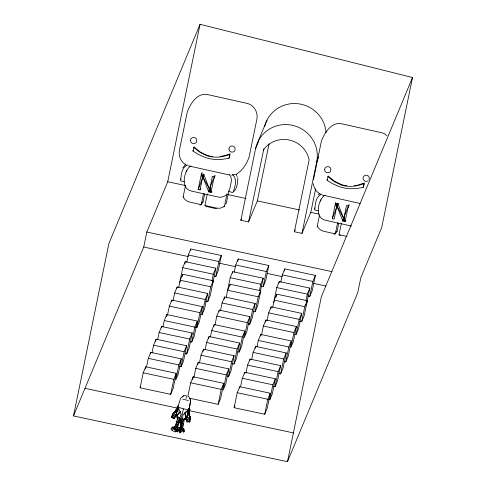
<?xml version="1.0" encoding="UTF-8"?>
<svg xmlns="http://www.w3.org/2000/svg" width="486" height="486" viewBox="0 0 486 486"><rect width="100%" height="100%" fill="white"/><g stroke="black" fill="none" stroke-linecap="round" stroke-linejoin="round"><path stroke-width="0.73" d="M186.855 419.904L186.612 417.298L187.875 414.43L187.96 411.047L187.906 414.2L186.727 416.538L186.581 419.29L190.062 419.369C189.862 415.834 188.355 412.48 188.835 408.769M237.848 177.645C237.618 182.457 237.435 188.143 233.675 191.654M189.018 411.071L188.939 414.455L186.612 417.298L190.062 419.369L190.196 416.617L188.969 414.224L189.018 411.071L190.026 409.467L189.236 408.495M186.727 416.538L186.581 419.29M190.166 418.616L190.196 416.617L187.894 413.313L188.951 413.337L187.201 410.263M175.525 416.642L176.661 414.066L176.795 411.508L176.473 414.892L175.525 416.642L172.445 415.038L173.587 412.468L175.859 411.016L176.339 412.845M176.473 414.892L176.74 411.757L175.798 411.265L173.393 413.288L172.445 415.038L176.473 414.892L173.393 413.288L173.587 412.468L171.503 417.431L174.006 418.738L175.476 416.599M214.435 178.319L215.019 175.47L214.211 176.691L212.346 176.278L209.721 189.643L208.713 191.849L210.997 192.359L211.805 191.138M348.547 207.522L349.13 204.673L348.322 205.894L346.457 205.481L343.833 218.846L342.824 221.051L345.103 221.561L345.911 220.34M177.833 418.331L177.991 416.958L175.3 426.271L174.219 426.659L173.508 428.883L176.163 429.995L178.271 427.631L177.572 426.811L178.234 422.577L179.814 417.723M189.698 421.939L190.099 418.622L189.698 421.939L186.642 419.278L186.873 421.878L189.698 421.939L190.002 419.357M200.044 189.917L202.717 176.43L203.81 174.377L201.398 173.836L198.179 189.504L200.044 189.917L200.852 188.702M336.731 206.435L337.922 203.579L335.504 203.039L332.29 218.706L334.155 219.119L336.731 206.435L335.504 203.039L336.476 207.801L332.29 218.706M179.899 430.742L178.915 430.207L179.298 427.911L180.324 427.492L181.327 420.044M190.318 401.381L190.154 398.222L190.621 400.822L189.084 409.759L183.064 414.588L182.469 418.738L180.002 422.948L179.747 418.075L181.126 414.121L177.858 407.043L180.579 398.392L181.655 397.074M180.324 427.492L182.681 428.014L183.501 428.84L183.119 431.137L180.774 428.713L179.298 427.911L181.15 427.941L182.681 418.428L180.895 422.935L181.15 427.941L180.391 431.009M190.621 400.822L189.084 409.759L185.294 412.146M176.084 431.519L176.321 430.159L177.724 429.162L177.809 431.908M176.874 417.413C177.177 415.22 177.858 412.736 180.178 411.921L180.087 412.584L177.481 415.196L176.874 417.413L180.409 418.264M184.419 419.23L182.681 428.014L180.774 428.713L178.915 430.207M185.36 419.454C185.846 417.31 186.588 414.844 184.838 413.039L184.68 413.689L185.84 417.207L185.36 419.454L181.825 418.604M224.022 206.75L224.52 206.028L226.998 193.726M228.803 190.992L226.324 203.3L225.698 204.217M73.495 415.943L108.894 243.486L200.05 24.3L412.505 77.523L381.717 227.515L360.8 277.804L357.72 292.803L287.481 461.7L73.495 415.943L143.741 247.04L146.815 232.041L167.731 181.752L200.05 24.3M140.126 387.804L143.206 372.805L145.721 366.796L176.29 373.333L173.21 388.332L170.695 394.34L140.126 387.804L140.685 386.467M145.278 368.935L145.721 366.796M146.529 366.936L148.291 358.37L150.806 352.356L181.375 358.893L178.295 373.892L175.78 379.906L178.86 364.907L181.375 358.893M150.508 353.79L150.806 352.356M229.969 155.052L229.015 158.278L221.294 159.475L215.669 159.505A38.133 35.466 24.3 0 1 204.843 157.324L197.942 154.214L192.93 151.012L194.06 146.827L198.288 150.52M151.966 353.061L153.576 345.206L156.091 339.198L186.66 345.734L183.58 360.733L181.065 366.742L179.613 366.432M155.654 341.342L156.091 339.198M157.658 339.647L159.122 332.503L161.638 326.495L192.207 333.032L189.127 348.031L186.612 354.039L185.16 353.729M161.346 327.922L161.638 326.495M162.95 326.975L164.268 320.547L166.783 314.539L197.352 321.076L194.272 336.075L191.757 342.083L190.305 341.773M166.346 316.684L166.783 314.539M167.445 315.396L169.353 306.113L171.868 300.105L202.437 306.642L199.357 321.641L196.842 327.649L195.39 327.339M171.576 301.533L171.868 300.105M173.028 300.81L174.644 292.955L177.159 286.94L207.729 293.477L204.649 308.476L202.133 314.491L200.675 314.175M176.861 288.368L177.159 286.94M178.72 287.39L182.736 267.689L185.251 261.681L215.82 268.217L212.74 283.216M182.262 276.382L182.706 274.238L213.275 280.774L210.195 295.774L207.68 301.782L205.493 301.32M184.814 263.825L185.251 261.681M186.818 262.13L188.282 254.986L190.798 248.978L221.367 255.515L218.287 270.514L215.772 276.522L214.32 276.212M190.506 250.405L190.798 248.978M203.47 193.793L201.234 204.661L199.849 205.043M185.415 185.968L183.143 196.812A9.24 9.015 33.5 0 0 189.668 202.079L201.234 204.661L203.045 201.927L204.679 193.957M216.47 208.743L206.271 206.471L204.928 205.481L207.309 193.89M170.695 394.34L173.775 379.341L176.29 373.333M181.065 366.742L184.145 351.743L186.66 345.734M186.612 354.039L189.692 339.04L192.207 333.032M229.015 158.278L229.817 154.396C224.325 156.565 218.335 157.701 212.437 156.948A27.69 26.165 26 0 1 207.048 155.733L200.177 152.495L193.665 147.416M191.757 342.083L194.837 327.084L197.352 321.076M196.842 327.649L199.922 312.65L202.437 306.642M202.133 314.491L205.214 299.491L207.729 293.477M187.869 396.376L190.658 382.804L193.173 376.796L223.742 383.333L220.662 398.332L218.147 404.34L189.759 398.271M207.68 301.782L210.76 286.783L213.275 280.774M211.987 280.659L213.305 274.226L215.82 268.217M192.584 379.651L193.173 376.796M193.835 377.652L195.743 368.37L198.258 362.362L228.827 368.898L225.747 383.897L223.232 389.906L226.312 374.906L228.827 368.898M215.772 276.522L218.852 261.523L221.367 255.515M197.814 364.506L198.258 362.362M199.418 363.066L201.028 355.211L203.543 349.197L234.112 355.734L231.038 370.733L228.523 376.747L227.065 376.431M203.105 351.342L203.543 349.197M205.11 349.647L206.574 342.502L209.089 336.494L239.659 343.031L236.585 358.03L234.064 364.038L231.883 363.577M208.652 338.639L209.089 336.494M210.402 336.98L211.72 330.553L214.235 324.545L244.804 331.081L241.724 346.081L239.209 352.089L237.757 351.779M213.797 326.683L214.235 324.545M215.049 324.684L216.805 316.119L219.32 310.104L249.889 316.641L246.809 331.64L244.294 337.655L247.374 322.655L249.889 316.641M219.028 311.532L219.32 310.104M220.48 310.809L222.096 302.954L224.611 296.946L255.18 303.483L252.1 318.482L249.585 324.49L248.127 324.18M224.168 299.09L224.611 296.946M269.044 143.892L257.337 200.918L248.534 221.95L240.862 220.31L255.557 148.722L258.394 141.942M226.172 297.396L230.188 277.694L232.703 271.686L263.272 278.223L259.639 294.559M229.866 285.671L230.157 284.243L260.727 290.78L257.647 305.779L255.132 311.787L253.674 311.477M232.411 273.114L232.703 271.686M234.27 272.13L235.734 264.992L238.249 258.983L268.819 265.52L265.745 280.519L263.23 286.527L261.043 286.06M237.812 261.122L238.249 258.983M248.534 221.95L263.849 148.759M218.147 404.34L221.227 389.341L223.742 383.333M228.523 376.747L231.597 361.748L234.112 355.734M234.064 364.038L237.144 349.039L239.659 343.031M239.209 352.089L242.289 337.09L244.804 331.081M249.585 324.49L252.665 309.491L255.18 303.483M234.137 407.705L237.217 392.706L239.732 386.698L270.301 393.235L267.221 408.234L264.706 414.242L234.137 407.705L234.975 405.701M239.434 388.126L239.732 386.698M255.132 311.787L258.212 296.788L260.727 290.78M259.439 290.658L260.757 284.231L263.272 278.223M240.54 386.838L242.301 378.272L244.816 372.258L275.386 378.801L272.306 393.794L269.791 399.808L268.333 399.492M244.519 373.691L244.816 372.258M263.23 286.527L266.304 271.528L268.819 265.52M245.977 372.962L247.587 365.108L250.102 359.099L280.671 365.636L277.591 380.635L275.076 386.643L273.624 386.334M249.81 360.527L250.102 359.099M251.669 359.549L253.133 352.405L255.648 346.397L286.218 352.933L283.138 367.932L280.622 373.941L278.442 373.473M255.211 348.535L255.648 346.397M256.96 346.883L258.279 340.449L260.794 334.441L291.363 340.978L288.283 355.977L285.768 361.985L284.316 361.675M260.502 335.869L260.794 334.441M261.456 335.304L263.363 326.015L265.878 320.007L296.448 326.543L293.368 341.543L290.853 347.551L293.933 332.552L296.448 326.543M265.441 322.151L265.878 320.007M267.039 320.711L268.655 312.856L271.17 306.842L301.739 313.379L298.659 328.378L296.144 334.392L294.686 334.076M270.726 308.987L271.17 306.842M272.731 307.292L276.747 287.591L279.262 281.582L309.831 288.119L306.751 303.118L305.913 305.123M276.127 297.001L276.716 294.139L307.286 300.676L304.206 315.675L301.691 321.683L299.504 321.222M278.97 283.01L279.262 281.582M280.829 282.032L282.293 274.888L284.808 268.88L315.378 275.416L312.298 290.415L309.782 296.424L307.602 295.956M284.371 271.024L284.808 268.88M315.651 188.732L310.803 212.352L302 233.383L294.388 231.755L309.139 159.918A25.418 24.859 22.7 0 0 289.285 140.017A25.418 24.859 22.7 0 0 263.284 150.113M264.706 414.242L267.786 399.243L270.301 393.235M302 233.383L316.696 161.802L318.682 157.051M313.513 179.528L321.38 141.219C324.448 132.842 331.61 121.269 342.168 123.894L382.245 132.866L384.068 133.589L386.88 135.655M269.791 399.808L272.871 384.809L275.386 378.801M275.076 386.643L278.156 371.644L280.671 365.636M280.622 373.941L283.703 358.941L286.218 352.933M285.768 361.985L288.848 346.986L291.363 340.978M364.081 184.255L363.127 187.481L355.406 188.677L349.78 188.708A38.133 35.466 24.3 0 1 338.949 186.533L332.047 183.416L327.042 180.215L328.172 176.029L334.575 181.266L341.397 184.577A27.69 27.489 54.4 0 0 344.361 185.391M296.144 334.392L299.224 319.393L301.739 313.379M301.691 321.683L304.771 306.684L307.286 300.676M305.998 300.561L307.316 294.133L309.831 288.119M309.782 296.424L312.863 281.424L315.378 275.416M287.481 461.7L321.349 296.709L412.505 77.523M337.576 222.995L335.346 233.863L333.961 234.246M319.527 215.17L317.255 226.014A9.24 9.015 33.5 0 0 323.779 231.281L335.346 233.863L337.156 231.129L338.791 223.159M340.382 235.674L339.04 234.683L341.421 223.092M363.127 187.481L364.348 182.961L358.929 184.802M369.014 179.401C370.848 176.047 365.29 173.466 363.577 176.448C361.317 179.516 365.551 182.833 368.194 180.798M180.233 411.934L180.081 412.578L180.336 411.521M184.802 413.088L184.674 413.689L184.929 412.632M202.85 176.776L203.81 174.377L203.093 177.542L208.713 191.849L209.679 189.631L203.81 174.377L202.784 176.442L202.935 177.08L209.247 188.44L208.713 191.849L209.527 189.175M336.962 205.979L337.922 203.579L337.205 206.744L342.824 221.051L343.784 218.834L337.922 203.579L336.828 205.633L343.359 217.643L342.824 221.051L343.638 218.378M172.5 415.05L174.006 418.738L174.911 416.939M186.035 398.271L186.411 396.698L186.029 395.531L183.265 395.853L182.56 397.038M171.503 417.431L172.694 414.26L171.503 417.431L173.496 417.911M175.798 411.265L173.393 413.288L176.74 411.757M178.429 405.925L177.269 406.393L177.347 408.252L176.649 409.692M180.336 421.562L180.002 422.948L183.447 408.884M179.091 429.521L180.227 431.1L179.692 433.105L179.091 429.521L177.73 431.933M177.572 426.811L176.163 429.995L174.219 426.659L177.572 426.811L180.081 419.716M177.56 429.849L178.271 427.631L176.874 427.771L174.219 426.659M202.935 177.08L203.81 174.377M337.047 206.289L337.922 203.579M180.148 418.865L178.228 422.577L176.874 427.771M186.745 170.458C183.429 176.886 182.013 188.896 191.18 191.016L217.995 196.994C220.887 197.778 223.973 196.745 226.233 194.88M320.857 199.661C317.534 206.088 316.119 218.099 325.292 220.219L351.421 226.039M198.179 189.504L202.364 178.599L201.398 173.836L202.2 172.615M182.706 274.238L180.191 280.246L210.76 286.783M179.656 282.688L180.494 280.689M258.194 141.183L266.996 120.151M240.862 220.31L241.427 218.949M230.157 284.243L227.642 290.251L258.212 296.788M294.388 231.755L295.245 229.72M276.716 294.139L274.201 300.148L304.771 306.684M273.667 302.59L274.226 301.259M184.012 419.801L184.552 418.513L181.861 423.458L180.895 422.935L181.551 421.69M183.028 424.879L183.617 423.537L180.901 422.935M175.61 426.52L175.3 426.271L176.211 424.339M182.845 396.74L183.265 395.853M177.463 409.352L176.193 411.703L175.61 409.892L177.463 409.352L178.04 411.162L176.193 411.703M177.645 409.929L178.289 408.744L177.584 410.19M177.335 409.388L176.388 410.038L177.347 408.252M175.713 415.822L176.661 414.066M181.15 427.941L183.617 423.537L181.861 423.458M174.006 418.738L174.996 416.976M176.315 431.592L177.724 429.162M176.388 410.038L177.955 407.73L177.269 406.393L177.287 408.501L178.216 409.018L177.627 410.02M192.93 151.012L193.319 150.423M182.839 167.81L185.816 164.061M327.042 180.215L327.43 179.626M175.325 431.926L172.153 430.553L173.848 428.233L175.142 428.543M172.153 430.553L171.072 428.634L172.457 427.012L173.909 427.358M188.823 410.281L187.924 411.308L188.987 411.302L190.026 409.467L188.823 410.281L187.742 410.269M318.348 194.904L319.928 193.264M180.263 432.655L184.164 429.752L184.637 431.805L183.119 430.414L180.227 431.1M203.045 201.927L201.799 202.668M337.156 231.129L335.905 231.871M176.959 409.862L178.216 409.018L177.955 407.73M236.718 173.897C242.812 170.471 246.493 163.746 249.026 157.44L256.887 119.137C258.279 112.315 253.892 104.727 246.924 103.354L208.057 94.691C197.498 92.067 190.336 103.639 187.268 112.017L179.401 150.326C178.319 156.121 181.041 162.33 186.332 165.076M187.626 164.924C181.406 167.354 181.09 175.191 180.749 180.895L184.249 181.636M321.738 194.127C315.511 196.563 315.201 204.393 314.861 210.098L318.36 210.839M230.236 153.752L226.154 155.228L220.219 156.535M363.929 183.599C358.437 185.767 352.441 186.903 346.548 186.15A27.69 26.165 26 0 1 341.16 184.935L334.289 181.697L327.777 176.618M236.056 174.261L231.676 175.179M356.943 185.275L358.261 184.99M186.873 421.878L189.783 421.326M354.33 185.737L356.281 185.421M171.072 428.634L173.848 428.233L176.321 430.159M176.515 421.854L179.14 422.486L176.521 421.86L176.789 426.89L175.3 426.271M187.894 413.313L188.951 413.337M188.939 414.455L187.906 414.2L186.612 417.298L190.093 417.377M182.712 429.685L184.164 429.752L183.034 429.503M180.774 428.713L183.501 428.84L182.402 427.99M229.495 175.009L188.155 165.799M188.38 400.519L182.742 399.152M167.731 181.752L185.445 185.543M227.521 194.54L245.977 198.488M257.337 200.918L299.498 209.934M310.803 212.352L318.931 214.089M146.815 232.041L331.926 271.625M282.293 274.888L312.863 281.424M235.734 264.992L266.304 271.528M188.282 254.986L218.852 261.523M143.741 247.04L188.167 256.541M219.265 263.193L235.552 266.674M267.391 273.484L282.196 276.649M313.3 283.302L325.881 285.993M276.747 287.591L307.316 294.133M230.188 277.694L260.757 284.231M182.736 267.689L213.305 274.226M222.096 302.954L252.665 309.491M268.655 312.856L299.224 319.393M174.644 292.955L205.214 299.491M216.805 316.119L247.374 322.655M263.363 326.015L293.933 332.552M169.353 306.113L199.922 312.65M211.72 330.553L242.289 337.09M258.279 340.449L288.848 346.986M164.268 320.547L194.837 327.084M206.574 342.502L237.144 349.039M253.133 352.405L283.703 358.941M159.122 332.503L189.692 339.04M247.587 365.108L278.156 371.644M201.028 355.211L231.597 361.748M153.576 345.206L184.145 351.743M242.301 378.272L272.871 384.809M195.743 368.37L226.312 374.906M148.291 358.37L178.86 364.907M237.217 392.706L267.786 399.243M190.658 382.804L221.227 389.341M143.206 372.805L173.775 379.341M84.977 388.338L177.53 408.131M188.635 410.506L293.775 432.99M360.144 203.482L322.267 195.001M336.828 205.633L335.504 203.039M202.784 176.442L201.398 173.836L202.626 177.232M343.784 218.834L345.103 221.561L348.322 205.894L344.191 216.513L345.103 221.561L343.936 217.91M209.679 189.631L210.997 192.359L214.211 176.691L210.086 187.31L210.997 192.359L209.824 188.708M339.04 234.683L346.992 236.457M204.928 205.481L216.495 208.063A9.24 9.015 33.5 0 0 224.52 206.028M178.04 411.162L175.61 409.892M206.702 155.156L203.822 153.959M174.438 427.82L172.457 427.012L173.848 428.233L175.61 431.538M203.257 153.661L200.463 152.063M198.823 150.933L199.916 151.687M320.444 194.279C316.465 192.116 313.768 188.137 313.336 183.617M188.556 396.333L190.129 398.921M189.279 415.652L190.196 416.617M232.557 174.523C237.666 179.322 235.078 186.922 232.952 192.529L228.772 191.551L229.769 188.926L231.215 181.886A9.185 8.967 33.5 0 0 229.453 174.486M179.024 408.981L177.858 407.043L183.453 408.878L189.078 409.759L188.732 408.331M236.324 174.298L237.138 176.6M314.369 207.959L314.685 209.023M180.263 178.757L180.573 179.82M317.255 226.014L317.51 226.901M183.143 196.812L183.404 197.699M183.119 430.414L183.483 432.534M186.642 419.278L186.855 420.603M177.991 416.958L178.228 422.577M264.682 126.281A31.286 30.6 22.7 0 1 297.778 103.706A31.286 30.6 22.7 0 1 326.051 132.781M255.557 148.722A31.286 30.6 22.7 0 1 292.28 125.267A31.286 30.6 22.7 0 1 316.696 161.802M212.674 156.595A27.69 27.489 54.4 0 1 210.851 156.31M210.25 156.188A27.69 27.489 54.4 0 1 207.285 155.374M186.515 171.929A9.185 8.967 33.5 0 1 191.028 165.926M346.785 185.798A27.69 27.489 54.4 0 1 344.963 185.512M320.626 201.131A9.185 8.967 33.5 0 1 325.14 195.129M190.591 140.466C189.996 144.403 197.152 144.798 196.733 140.563C197.328 136.621 190.172 136.226 190.591 140.466M228.979 149.02C228.384 152.962 235.546 153.357 235.127 149.117C235.722 145.174 228.56 144.779 228.979 149.02M324.697 169.669C324.107 173.611 331.264 174.006 330.845 169.766C331.44 165.823 324.284 165.428 324.697 169.669"/></g></svg>
